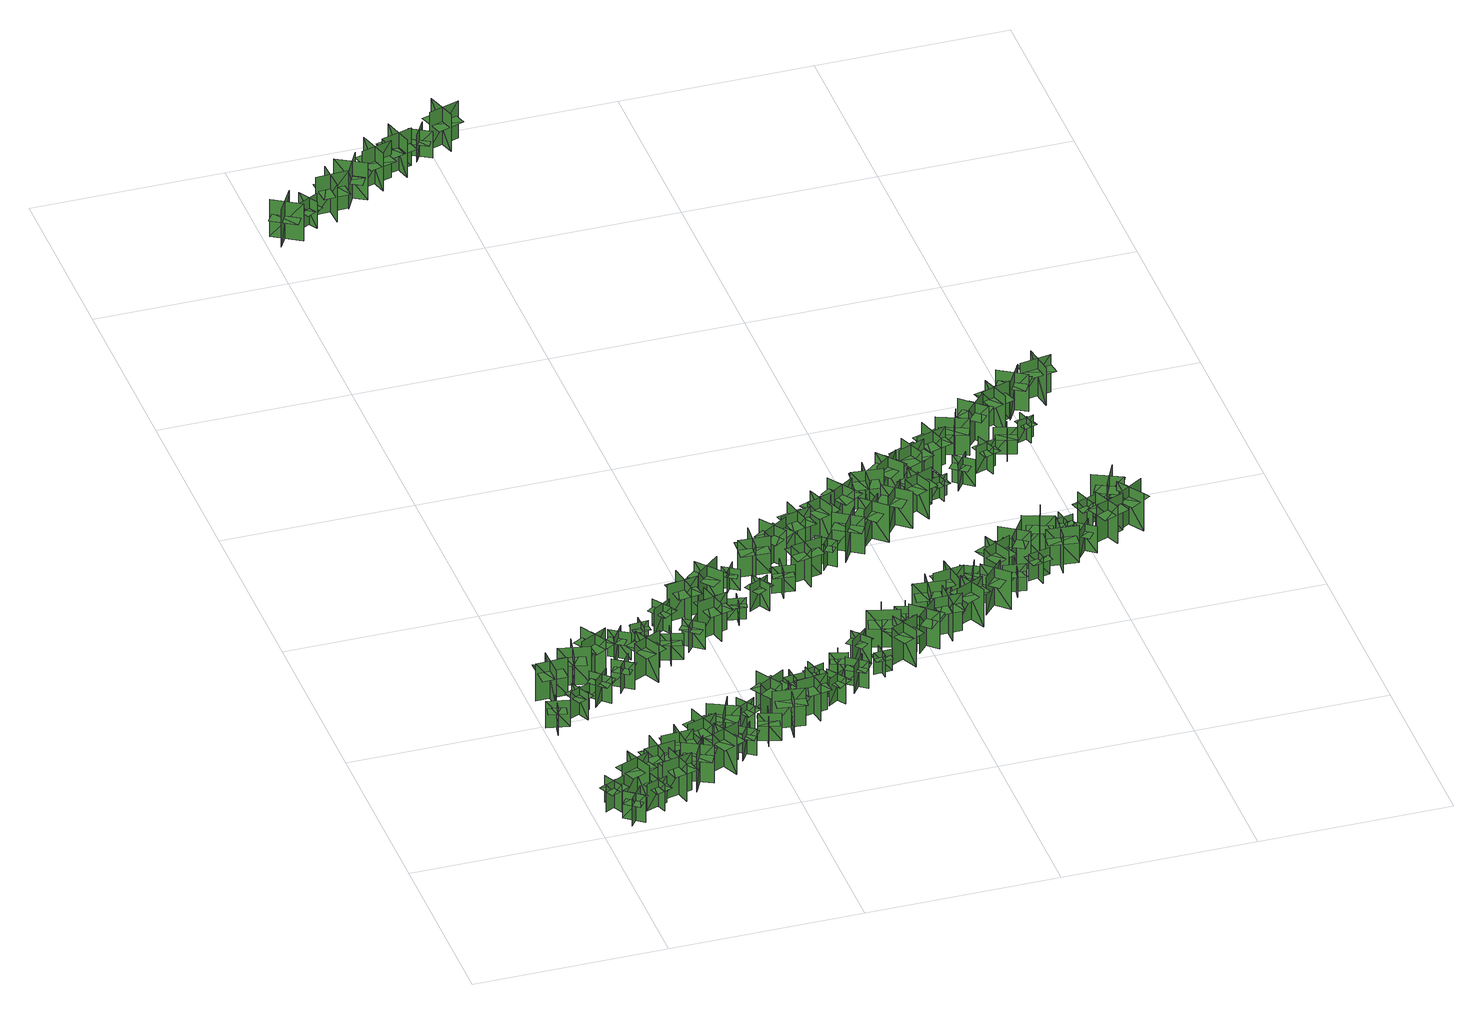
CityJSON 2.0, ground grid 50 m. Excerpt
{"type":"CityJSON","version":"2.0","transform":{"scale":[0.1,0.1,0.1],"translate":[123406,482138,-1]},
"CityObjects":{
"tree1":{"type":"SolitaryVegetationObject","geometry":[{"type":"MultiSurface","lod":"1","boundaries":[[[0,1,2]],[[0,2,3]],[[4,5,6]],[[4,6,7]],[[8,9,10]],[[8,10,11]],[[8,12,13]],[[8,13,9]]]}]},
"tree2":{"type":"SolitaryVegetationObject","geometry":[{"type":"MultiSurface","lod":"1","boundaries":[[[14,15,16]],[[14,16,17]],[[18,19,20]],[[18,20,21]],[[22,23,24]],[[22,24,25]],[[22,26,27]],[[22,27,23]]]}]},
"tree3":{"type":"SolitaryVegetationObject","geometry":[{"type":"MultiSurface","lod":"1","boundaries":[[[28,29,30]],[[28,30,31]],[[32,33,34]],[[32,34,35]],[[36,37,38]],[[36,38,39]],[[36,40,41]],[[36,41,37]]]}]},
"tree4":{"type":"SolitaryVegetationObject","geometry":[{"type":"MultiSurface","lod":"1","boundaries":[[[42,43,44]],[[42,44,45]],[[46,47,48]],[[46,48,49]],[[50,51,52]],[[50,52,53]],[[50,54,55]],[[50,55,51]]]}]},
"tree5":{"type":"SolitaryVegetationObject","geometry":[{"type":"MultiSurface","lod":"1","boundaries":[[[56,57,58]],[[56,58,59]],[[60,61,62]],[[60,62,63]],[[64,65,66]],[[64,66,67]],[[64,68,69]],[[64,69,65]]]}]},
"tree6":{"type":"SolitaryVegetationObject","geometry":[{"type":"MultiSurface","lod":"1","boundaries":[[[70,71,72]],[[70,72,73]],[[74,75,76]],[[74,76,77]],[[78,79,80]],[[78,80,81]],[[78,82,83]],[[78,83,79]]]}]},
"tree7":{"type":"SolitaryVegetationObject","geometry":[{"type":"MultiSurface","lod":"1","boundaries":[[[84,85,86]],[[84,86,87]],[[88,89,90]],[[88,90,91]],[[92,93,94]],[[92,94,95]],[[92,96,97]],[[92,97,93]]]}]},
"tree8":{"type":"SolitaryVegetationObject","geometry":[{"type":"MultiSurface","lod":"1","boundaries":[[[98,99,100]],[[98,100,101]],[[102,103,104]],[[102,104,105]],[[106,107,108]],[[106,108,109]],[[106,110,111]],[[106,111,107]]]}]},
"tree9":{"type":"SolitaryVegetationObject","geometry":[{"type":"MultiSurface","lod":"1","boundaries":[[[112,113,114]],[[112,114,115]],[[116,117,118]],[[116,118,119]],[[120,121,122]],[[120,122,123]],[[120,124,125]],[[120,125,121]]]}]},
"tree10":{"type":"SolitaryVegetationObject","geometry":[{"type":"MultiSurface","lod":"1","boundaries":[[[126,127,128]],[[126,128,129]],[[130,131,132]],[[130,132,133]],[[134,135,136]],[[134,136,137]],[[134,138,139]],[[134,139,135]]]}]},
"tree11":{"type":"SolitaryVegetationObject","geometry":[{"type":"MultiSurface","lod":"1","boundaries":[[[140,141,142]],[[140,142,143]],[[144,145,146]],[[144,146,147]],[[148,149,150]],[[148,150,151]],[[148,152,153]],[[148,153,149]]]}]},
"tree12":{"type":"SolitaryVegetationObject","geometry":[{"type":"MultiSurface","lod":"1","boundaries":[[[154,155,156]],[[154,156,157]],[[158,159,160]],[[158,160,161]],[[162,163,164]],[[162,164,165]],[[162,166,167]],[[162,167,163]]]}]},
"tree13":{"type":"SolitaryVegetationObject","geometry":[{"type":"MultiSurface","lod":"1","boundaries":[[[168,169,170]],[[168,170,171]],[[172,173,174]],[[172,174,175]],[[176,177,178]],[[176,178,179]],[[176,180,181]],[[176,181,177]]]}]},
"tree14":{"type":"SolitaryVegetationObject","geometry":[{"type":"MultiSurface","lod":"1","boundaries":[[[182,183,184]],[[182,184,185]],[[186,187,188]],[[186,188,189]],[[190,191,192]],[[190,192,193]],[[190,194,195]],[[190,195,191]]]}]},
"tree15":{"type":"SolitaryVegetationObject","geometry":[{"type":"MultiSurface","lod":"1","boundaries":[[[196,197,198]],[[196,198,199]],[[200,201,202]],[[200,202,203]],[[204,205,206]],[[204,206,207]],[[204,208,209]],[[204,209,205]]]}]},
"tree16":{"type":"SolitaryVegetationObject","geometry":[{"type":"MultiSurface","lod":"1","boundaries":[[[210,211,212]],[[210,212,213]],[[214,215,216]],[[214,216,217]],[[218,219,220]],[[218,220,221]],[[218,222,223]],[[218,223,219]]]}]},
"tree17":{"type":"SolitaryVegetationObject","geometry":[{"type":"MultiSurface","lod":"1","boundaries":[[[224,225,226]],[[224,226,227]],[[228,229,230]],[[228,230,231]],[[232,233,234]],[[232,234,235]],[[232,236,237]],[[232,237,233]]]}]},
"tree18":{"type":"SolitaryVegetationObject","geometry":[{"type":"MultiSurface","lod":"1","boundaries":[[[238,239,240]],[[238,240,241]],[[242,243,244]],[[242,244,245]],[[246,247,248]],[[246,248,249]],[[246,250,251]],[[246,251,247]]]}]},
"tree19":{"type":"SolitaryVegetationObject","geometry":[{"type":"MultiSurface","lod":"1","boundaries":[[[252,253,254]],[[252,254,255]],[[256,257,258]],[[256,258,259]],[[260,261,262]],[[260,262,263]],[[260,264,265]],[[260,265,261]]]}]},
"tree20":{"type":"SolitaryVegetationObject","geometry":[{"type":"MultiSurface","lod":"1","boundaries":[[[266,267,268]],[[266,268,269]],[[270,271,272]],[[270,272,273]],[[274,275,276]],[[274,276,277]],[[274,278,279]],[[274,279,275]]]}]},
"tree21":{"type":"SolitaryVegetationObject","geometry":[{"type":"MultiSurface","lod":"1","boundaries":[[[280,281,282]],[[280,282,283]],[[284,285,286]],[[284,286,287]],[[288,289,290]],[[288,290,291]],[[288,292,293]],[[288,293,289]]]}]},
"tree22":{"type":"SolitaryVegetationObject","geometry":[{"type":"MultiSurface","lod":"1","boundaries":[[[294,295,296]],[[294,296,297]],[[298,299,300]],[[298,300,301]],[[302,303,304]],[[302,304,305]],[[302,306,307]],[[302,307,303]]]}]},
"tree23":{"type":"SolitaryVegetationObject","geometry":[{"type":"MultiSurface","lod":"1","boundaries":[[[308,309,310]],[[308,310,311]],[[312,313,314]],[[312,314,315]],[[316,317,318]],[[316,318,319]],[[316,320,321]],[[316,321,317]]]}]},
"tree24":{"type":"SolitaryVegetationObject","geometry":[{"type":"MultiSurface","lod":"1","boundaries":[[[322,323,324]],[[322,324,325]],[[326,327,328]],[[326,328,329]],[[330,331,332]],[[330,332,333]],[[330,334,335]],[[330,335,331]]]}]},
"tree25":{"type":"SolitaryVegetationObject","geometry":[{"type":"MultiSurface","lod":"1","boundaries":[[[336,337,338]],[[336,338,339]],[[340,341,342]],[[340,342,343]],[[344,345,346]],[[344,346,347]],[[344,348,349]],[[344,349,345]]]}]},
"tree26":{"type":"SolitaryVegetationObject","geometry":[{"type":"MultiSurface","lod":"1","boundaries":[[[350,351,352]],[[350,352,353]],[[354,355,356]],[[354,356,357]],[[358,359,360]],[[358,360,361]],[[358,362,363]],[[358,363,359]]]}]},
"tree27":{"type":"SolitaryVegetationObject","geometry":[{"type":"MultiSurface","lod":"1","boundaries":[[[364,365,366]],[[364,366,367]],[[368,369,370]],[[368,370,371]],[[372,373,374]],[[372,374,375]],[[372,376,377]],[[372,377,373]]]}]},
"tree28":{"type":"SolitaryVegetationObject","geometry":[{"type":"MultiSurface","lod":"1","boundaries":[[[378,379,380]],[[378,380,381]],[[382,383,384]],[[382,384,385]],[[386,387,388]],[[386,388,389]],[[386,390,391]],[[386,391,387]]]}]},
"tree29":{"type":"SolitaryVegetationObject","geometry":[{"type":"MultiSurface","lod":"1","boundaries":[[[392,393,394]],[[392,394,395]],[[396,397,398]],[[396,398,399]],[[400,401,402]],[[400,402,403]],[[400,404,405]],[[400,405,401]]]}]},
"tree30":{"type":"SolitaryVegetationObject","geometry":[{"type":"MultiSurface","lod":"1","boundaries":[[[406,407,408]],[[406,408,409]],[[410,411,412]],[[410,412,413]],[[414,415,416]],[[414,416,417]],[[414,418,419]],[[414,419,415]]]}]},
"tree31":{"type":"SolitaryVegetationObject","geometry":[{"type":"MultiSurface","lod":"1","boundaries":[[[420,421,422]],[[420,422,423]],[[424,425,426]],[[424,426,427]],[[428,429,430]],[[428,430,431]],[[428,432,433]],[[428,433,429]]]}]},
"tree32":{"type":"SolitaryVegetationObject","geometry":[{"type":"MultiSurface","lod":"1","boundaries":[[[434,435,436]],[[434,436,437]],[[438,439,440]],[[438,440,441]],[[442,443,444]],[[442,444,445]],[[442,446,447]],[[442,447,443]]]}]},
"tree33":{"type":"SolitaryVegetationObject","geometry":[{"type":"MultiSurface","lod":"1","boundaries":[[[448,449,450]],[[448,450,451]],[[452,453,454]],[[452,454,455]],[[456,457,458]],[[456,458,459]],[[456,460,461]],[[456,461,457]]]}]},
"tree34":{"type":"SolitaryVegetationObject","geometry":[{"type":"MultiSurface","lod":"1","boundaries":[[[462,463,464]],[[462,464,465]],[[466,467,468]],[[466,468,469]],[[470,471,472]],[[470,472,473]],[[470,474,475]],[[470,475,471]]]}]},
"tree35":{"type":"SolitaryVegetationObject","geometry":[{"type":"MultiSurface","lod":"1","boundaries":[[[476,477,478]],[[476,478,479]],[[480,481,482]],[[480,482,483]],[[484,485,486]],[[484,486,487]],[[484,488,489]],[[484,489,485]]]}]},
"tree36":{"type":"SolitaryVegetationObject","geometry":[{"type":"MultiSurface","lod":"1","boundaries":[[[490,491,492]],[[490,492,493]],[[494,495,496]],[[494,496,497]],[[498,499,500]],[[498,500,501]],[[498,502,503]],[[498,503,499]]]}]},
"tree37":{"type":"SolitaryVegetationObject","geometry":[{"type":"MultiSurface","lod":"1","boundaries":[[[504,505,506]],[[504,506,507]],[[508,509,510]],[[508,510,511]],[[512,513,514]],[[512,514,515]],[[512,516,517]],[[512,517,513]]]}]},
"tree38":{"type":"SolitaryVegetationObject","geometry":[{"type":"MultiSurface","lod":"1","boundaries":[[[518,519,520]],[[518,520,521]],[[522,523,524]],[[522,524,525]],[[526,527,528]],[[526,528,529]],[[526,530,531]],[[526,531,527]]]}]},
"tree39":{"type":"SolitaryVegetationObject","geometry":[{"type":"MultiSurface","lod":"1","boundaries":[[[532,533,534]],[[532,534,535]],[[536,537,538]],[[536,538,539]],[[540,541,542]],[[540,542,543]],[[540,544,545]],[[540,545,541]]]}]},
"tree40":{"type":"SolitaryVegetationObject","geometry":[{"type":"MultiSurface","lod":"1","boundaries":[[[546,547,548]],[[546,548,549]],[[550,551,552]],[[550,552,553]],[[554,555,556]],[[554,556,557]],[[554,558,559]],[[554,559,555]]]}]},
"tree41":{"type":"SolitaryVegetationObject","geometry":[{"type":"MultiSurface","lod":"1","boundaries":[[[560,561,562]],[[560,562,563]],[[564,565,566]],[[564,566,567]],[[568,569,570]],[[568,570,571]],[[568,572,573]],[[568,573,569]]]}]},
"tree42":{"type":"SolitaryVegetationObject","geometry":[{"type":"MultiSurface","lod":"1","boundaries":[[[574,575,576]],[[574,576,577]],[[578,579,580]],[[578,580,581]],[[582,583,584]],[[582,584,585]],[[582,586,587]],[[582,587,583]]]}]},
"tree43":{"type":"SolitaryVegetationObject","geometry":[{"type":"MultiSurface","lod":"1","boundaries":[[[588,589,590]],[[588,590,591]],[[592,593,594]],[[592,594,595]],[[596,597,598]],[[596,598,599]],[[596,600,601]],[[596,601,597]]]}]},
"tree44":{"type":"SolitaryVegetationObject","geometry":[{"type":"MultiSurface","lod":"1","boundaries":[[[602,603,604]],[[602,604,605]],[[606,607,608]],[[606,608,609]],[[610,611,612]],[[610,612,613]],[[610,614,615]],[[610,615,611]]]}]},
"tree45":{"type":"SolitaryVegetationObject","geometry":[{"type":"MultiSurface","lod":"1","boundaries":[[[616,617,618]],[[616,618,619]],[[620,621,622]],[[620,622,623]],[[624,625,626]],[[624,626,627]],[[624,628,629]],[[624,629,625]]]}]},
"tree46":{"type":"SolitaryVegetationObject","geometry":[{"type":"MultiSurface","lod":"1","boundaries":[[[630,631,632]],[[630,632,633]],[[634,635,636]],[[634,636,637]],[[638,639,640]],[[638,640,641]],[[638,642,643]],[[638,643,639]]]}]},
"tree47":{"type":"SolitaryVegetationObject","geometry":[{"type":"MultiSurface","lod":"1","boundaries":[[[644,645,646]],[[644,646,647]],[[648,649,650]],[[648,650,651]],[[652,653,654]],[[652,654,655]],[[652,656,657]],[[652,657,653]]]}]},
"tree48":{"type":"SolitaryVegetationObject","geometry":[{"type":"MultiSurface","lod":"1","boundaries":[[[658,659,660]],[[658,660,661]],[[662,663,664]],[[662,664,665]],[[666,667,668]],[[666,668,669]],[[666,670,671]],[[666,671,667]]]}]},
"tree49":{"type":"SolitaryVegetationObject","geometry":[{"type":"MultiSurface","lod":"1","boundaries":[[[672,673,674]],[[672,674,675]],[[676,677,678]],[[676,678,679]],[[680,681,682]],[[680,682,683]],[[680,684,685]],[[680,685,681]]]}]},
"tree50":{"type":"SolitaryVegetationObject","geometry":[{"type":"MultiSurface","lod":"1","boundaries":[[[686,687,688]],[[686,688,689]],[[690,691,692]],[[690,692,693]],[[694,695,696]],[[694,696,697]],[[694,698,699]],[[694,699,695]]]}]},
"tree51":{"type":"SolitaryVegetationObject","geometry":[{"type":"MultiSurface","lod":"1","boundaries":[[[700,701,702]],[[700,702,703]],[[704,705,706]],[[704,706,707]],[[708,709,710]],[[708,710,711]],[[708,712,713]],[[708,713,709]]]}]},
"tree52":{"type":"SolitaryVegetationObject","geometry":[{"type":"MultiSurface","lod":"1","boundaries":[[[714,715,716]],[[714,716,717]],[[718,719,720]],[[718,720,721]],[[722,723,724]],[[722,724,725]],[[722,726,727]],[[722,727,723]]]}]},
"tree53":{"type":"SolitaryVegetationObject","geometry":[{"type":"MultiSurface","lod":"1","boundaries":[[[728,729,730]],[[728,730,731]],[[732,733,734]],[[732,734,735]],[[736,737,738]],[[736,738,739]],[[736,740,741]],[[736,741,737]]]}]},
"tree54":{"type":"SolitaryVegetationObject","geometry":[{"type":"MultiSurface","lod":"1","boundaries":[[[742,743,744]],[[742,744,745]],[[746,747,748]],[[746,748,749]],[[750,751,752]],[[750,752,753]],[[750,754,755]],[[750,755,751]]]}]},
"tree55":{"type":"SolitaryVegetationObject","geometry":[{"type":"MultiSurface","lod":"1","boundaries":[[[756,757,758]],[[756,758,759]],[[760,761,762]],[[760,762,763]],[[764,765,766]],[[764,766,767]],[[764,768,769]],[[764,769,765]]]}]},
"tree56":{"type":"SolitaryVegetationObject","geometry":[{"type":"MultiSurface","lod":"1","boundaries":[[[770,771,772]],[[770,772,773]],[[774,775,776]],[[774,776,777]],[[778,779,780]],[[778,780,781]],[[778,782,783]],[[778,783,779]]]}]},
"tree57":{"type":"SolitaryVegetationObject","geometry":[{"type":"MultiSurface","lod":"1","boundaries":[[[784,785,786]],[[784,786,787]],[[788,789,790]],[[788,790,791]],[[792,793,794]],[[792,794,795]],[[792,796,797]],[[792,797,793]]]}]},
"tree58":{"type":"SolitaryVegetationObject","geometry":[{"type":"MultiSurface","lod":"1","boundaries":[[[798,799,800]],[[798,800,801]],[[802,803,804]],[[802,804,805]],[[806,807,808]],[[806,808,809]],[[806,810,811]],[[806,811,807]]]}]},
"tree59":{"type":"SolitaryVegetationObject","geometry":[{"type":"MultiSurface","lod":"1","boundaries":[[[812,813,814]],[[812,814,815]],[[816,817,818]],[[816,818,819]],[[820,821,822]],[[820,822,823]],[[820,824,825]],[[820,825,821]]]}]},
"tree60":{"type":"SolitaryVegetationObject","geometry":[{"type":"MultiSurface","lod":"1","boundaries":[[[826,827,828]],[[826,828,829]],[[830,831,832]],[[830,832,833]],[[834,835,836]],[[834,836,837]],[[834,838,839]],[[834,839,835]]]}]},
"tree61":{"type":"SolitaryVegetationObject","geometry":[{"type":"MultiSurface","lod":"1","boundaries":[[[840,841,842]],[[840,842,843]],[[844,845,846]],[[844,846,847]],[[848,849,850]],[[848,850,851]],[[848,852,853]],[[848,853,849]]]}]},
"tree62":{"type":"SolitaryVegetationObject","geometry":[{"type":"MultiSurface","lod":"1","boundaries":[[[854,855,856]],[[854,856,857]],[[858,859,860]],[[858,860,861]],[[862,863,864]],[[862,864,865]],[[862,866,867]],[[862,867,863]]]}]},
"tree63":{"type":"SolitaryVegetationObject","geometry":[{"type":"MultiSurface","lod":"1","boundaries":[[[868,869,870]],[[868,870,871]],[[872,873,874]],[[872,874,875]],[[876,877,878]],[[876,878,879]],[[876,880,881]],[[876,881,877]]]}]},
"tree64":{"type":"SolitaryVegetationObject","geometry":[{"type":"MultiSurface","lod":"1","boundaries":[[[882,883,884]],[[882,884,885]],[[886,887,888]],[[886,888,889]],[[890,891,892]],[[890,892,893]],[[890,894,895]],[[890,895,891]]]}]},
"tree65":{"type":"SolitaryVegetationObject","geometry":[{"type":"MultiSurface","lod":"1","boundaries":[[[896,897,898]],[[896,898,899]],[[900,901,902]],[[900,902,903]],[[904,905,906]],[[904,906,907]],[[904,908,909]],[[904,909,905]]]}]},
"tree66":{"type":"SolitaryVegetationObject","geometry":[{"type":"MultiSurface","lod":"1","boundaries":[[[910,911,912]],[[910,912,913]],[[914,915,916]],[[914,916,917]],[[918,919,920]],[[918,920,921]],[[918,922,923]],[[918,923,919]]]}]},
"tree67":{"type":"SolitaryVegetationObject","geometry":[{"type":"MultiSurface","lod":"1","boundaries":[[[924,925,926]],[[924,926,927]],[[928,929,930]],[[928,930,931]],[[932,933,934]],[[932,934,935]],[[932,936,937]],[[932,937,933]]]}]},
"tree68":{"type":"SolitaryVegetationObject","geometry":[{"type":"MultiSurface","lod":"1","boundaries":[[[938,939,940]],[[938,940,941]],[[942,943,944]],[[942,944,945]],[[946,947,948]],[[946,948,949]],[[946,950,951]],[[946,951,947]]]}]},
"tree69":{"type":"SolitaryVegetationObject","geometry":[{"type":"MultiSurface","lod":"1","boundaries":[[[952,953,954]],[[952,954,955]],[[956,957,958]],[[956,958,959]],[[960,961,962]],[[960,962,963]],[[960,964,965]],[[960,965,961]]]}]},
"tree70":{"type":"SolitaryVegetationObject","geometry":[{"type":"MultiSurface","lod":"1","boundaries":[[[966,967,968]],[[966,968,969]],[[970,971,972]],[[970,972,973]],[[974,975,976]],[[974,976,977]],[[974,978,979]],[[974,979,975]]]}]},
"tree71":{"type":"SolitaryVegetationObject","geometry":[{"type":"MultiSurface","lod":"1","boundaries":[[[980,981,982]],[[980,982,983]],[[984,985,986]],[[984,986,987]],[[988,989,990]],[[988,990,991]],[[988,992,993]],[[988,993,989]]]}]},
"tree72":{"type":"SolitaryVegetationObject","geometry":[{"type":"MultiSurface","lod":"1","boundaries":[[[994,995,996]],[[994,996,997]],[[998,999,1000]],[[998,1000,1001]],[[1002,1003,1004]],[[1002,1004,1005]],[[1002,1006,1007]],[[1002,1007,1003]]]}]},
"tree73":{"type":"SolitaryVegetationObject","geometry":[{"type":"MultiSurface","lod":"1","boundaries":[[[1008,1009,1010]],[[1008,1010,1011]],[[1012,1013,1014]],[[1012,1014,1015]],[[1016,1017,1018]],[[1016,1018,1019]],[[1016,1020,1021]],[[1016,1021,1017]]]}]},
"tree74":{"type":"SolitaryVegetationObject","geometry":[{"type":"MultiSurface","lod":"1","boundaries":[[[1022,1023,1024]],[[1022,1024,1025]],[[1026,1027,1028]],[[1026,1028,1029]],[[1030,1031,1032]],[[1030,1032,1033]],[[1030,1034,1035]],[[1030,1035,1031]]]}]},
"tree75":{"type":"SolitaryVegetationObject","geometry":[{"type":"MultiSurface","lod":"1","boundaries":[[[1036,1037,1038]],[[1036,1038,1039]],[[1040,1041,1042]],[[1040,1042,1043]],[[1044,1045,1046]],[[1044,1046,1047]],[[1044,1048,1049]],[[1044,1049,1045]]]}]},
"tree76":{"type":"SolitaryVegetationObject","geometry":[{"type":"MultiSurface","lod":"1","boundaries":[[[1050,1051,1052]],[[1050,1052,1053]],[[1054,1055,1056]],[[1054,1056,1057]],[[1058,1059,1060]],[[1058,1060,1061]],[[1058,1062,1063]],[[1058,1063,1059]]]}]},
"tree77":{"type":"SolitaryVegetationObject","geometry":[{"type":"MultiSurface","lod":"1","boundaries":[[[1064,1065,1066]],[[1064,1066,1067]],[[1068,1069,1070]],[[1068,1070,1071]],[[1072,1073,1074]],[[1072,1074,1075]],[[1072,1076,1077]],[[1072,1077,1073]]]}]},
"tree78":{"type":"SolitaryVegetationObject","geometry":[{"type":"MultiSurface","lod":"1","boundaries":[[[1078,1079,1080]],[[1078,1080,1081]],[[1082,1083,1084]],[[1082,1084,1085]],[[1086,1087,1088]],[[1086,1088,1089]],[[1086,1089,1090]],[[1086,1090,1091]]]}]},
"tree79":{"type":"SolitaryVegetationObject","geometry":[{"type":"MultiSurface","lod":"1","boundaries":[[[1092,1093,1094]],[[1092,1094,1095]],[[1096,1097,1098]],[[1096,1098,1099]],[[1100,1101,1102]],[[1100,1102,1103]],[[1100,1104,1105]],[[1100,1105,1101]]]}]},
"tree80":{"type":"SolitaryVegetationObject","geometry":[{"type":"MultiSurface","lod":"1","boundaries":[[[1106,1107,1108]],[[1106,1108,1109]],[[1110,1111,1112]],[[1110,1112,1113]],[[1114,1115,1116]],[[1114,1116,1117]],[[1114,1118,1119]],[[1114,1119,1115]]]}]},
"tree81":{"type":"SolitaryVegetationObject","geometry":[{"type":"MultiSurface","lod":"1","boundaries":[[[1120,1121,1122]],[[1120,1122,1123]],[[1124,1125,1126]],[[1124,1126,1127]],[[1128,1129,1130]],[[1128,1130,1131]],[[1128,1132,1133]],[[1128,1133,1129]]]}]},
"tree82":{"type":"SolitaryVegetationObject","geometry":[{"type":"MultiSurface","lod":"1","boundaries":[[[1134,1135,1136]],[[1134,1136,1137]],[[1138,1139,1140]],[[1138,1140,1141]],[[1142,1143,1144]],[[1142,1144,1145]],[[1142,1146,1147]],[[1142,1147,1143]]]}]},
"tree83":{"type":"SolitaryVegetationObject","geometry":[{"type":"MultiSurface","lod":"1","boundaries":[[[1148,1149,1150]],[[1148,1150,1151]],[[1152,1153,1154]],[[1152,1154,1155]],[[1156,1157,1158]],[[1156,1158,1159]],[[1156,1160,1161]],[[1156,1161,1157]]]}]},
"tree84":{"type":"SolitaryVegetationObject","geometry":[{"type":"MultiSurface","lod":"1","boundaries":[[[1162,1163,1164]],[[1162,1164,1165]],[[1166,1167,1168]],[[1166,1168,1169]],[[1170,1171,1172]],[[1170,1172,1173]],[[1170,1174,1175]],[[1170,1175,1171]]]}]},
"tree85":{"type":"SolitaryVegetationObject","geometry":[{"type":"MultiSurface","lod":"1","boundaries":[[[1176,1177,1178]],[[1176,1178,1179]],[[1180,1181,1182]],[[1180,1182,1183]],[[1184,1185,1186]],[[1184,1186,1187]],[[1184,1188,1189]],[[1184,1189,1185]]]}]},
"tree86":{"type":"SolitaryVegetationObject","geometry":[{"type":"MultiSurface","lod":"1","boundaries":[[[1190,1191,1192]],[[1190,1192,1193]],[[1194,1195,1196]],[[1194,1196,1197]],[[1198,1199,1200]],[[1198,1200,1201]],[[1198,1202,1203]],[[1198,1203,1199]]]}]},
"tree87":{"type":"SolitaryVegetationObject","geometry":[{"type":"MultiSurface","lod":"1","boundaries":[[[1204,1205,1206]],[[1204,1206,1207]],[[1208,1209,1210]],[[1208,1210,1211]],[[1212,1213,1214]],[[1212,1214,1215]],[[1212,1216,1217]],[[1212,1217,1213]]]}]},
"tree88":{"type":"SolitaryVegetationObject","geometry":[{"type":"MultiSurface","lod":"1","boundaries":[[[1218,1219,1220]],[[1218,1220,1221]],[[1222,1223,1224]],[[1222,1224,1225]],[[1226,1227,1228]],[[1226,1228,1229]],[[1226,1230,1231]],[[1226,1231,1227]]]}]},
"tree89":{"type":"SolitaryVegetationObject","geometry":[{"type":"MultiSurface","lod":"1","boundaries":[[[1232,1233,1234]],[[1232,1234,1235]],[[1236,1237,1238]],[[1236,1238,1239]],[[1240,1241,1242]],[[1240,1242,1243]],[[1240,1244,1245]],[[1240,1245,1241]]]}]},
"tree90":{"type":"SolitaryVegetationObject","geometry":[{"type":"MultiSurface","lod":"1","boundaries":[[[1246,1247,1248]],[[1246,1248,1249]],[[1250,1251,1252]],[[1250,1252,1253]],[[1254,1255,1256]],[[1254,1256,1257]],[[1254,1258,1259]],[[1254,1259,1255]]]}]},
"tree91":{"type":"SolitaryVegetationObject","geometry":[{"type":"MultiSurface","lod":"1","boundaries":[[[1260,1261,1262]],[[1260,1262,1263]],[[1264,1265,1266]],[[1264,1266,1267]],[[1268,1269,1270]],[[1268,1270,1271]],[[1268,1272,1273]],[[1268,1273,1269]]]}]},
"tree92":{"type":"SolitaryVegetationObject","geometry":[{"type":"MultiSurface","lod":"1","boundaries":[[[1274,1275,1276]],[[1274,1276,1277]],[[1278,1279,1280]],[[1278,1280,1281]],[[1282,1283,1284]],[[1282,1284,1285]],[[1282,1286,1287]],[[1282,1287,1283]]]}]},
"tree93":{"type":"SolitaryVegetationObject","geometry":[{"type":"MultiSurface","lod":"1","boundaries":[[[1288,1289,1290]],[[1288,1290,1291]],[[1292,1293,1294]],[[1292,1294,1295]],[[1296,1297,1298]],[[1296,1298,1299]],[[1296,1300,1301]],[[1296,1301,1297]]]}]},
"tree94":{"type":"SolitaryVegetationObject","geometry":[{"type":"MultiSurface","lod":"1","boundaries":[[[1302,1303,1304]],[[1302,1304,1305]],[[1306,1307,1308]],[[1306,1308,1309]],[[1310,1311,1312]],[[1310,1312,1313]],[[1310,1314,1315]],[[1310,1315,1311]]]}]},
"tree95":{"type":"SolitaryVegetationObject","geometry":[{"type":"MultiSurface","lod":"1","boundaries":[[[1316,1317,1318]],[[1316,1318,1319]],[[1320,1321,1322]],[[1320,1322,1323]],[[1324,1325,1326]],[[1324,1326,1327]],[[1324,1328,1329]],[[1324,1329,1325]]]}]},
"tree96":{"type":"SolitaryVegetationObject","geometry":[{"type":"MultiSurface","lod":"1","boundaries":[[[1330,1331,1332]],[[1330,1332,1333]],[[1334,1335,1336]],[[1334,1336,1337]],[[1338,1339,1340]],[[1338,1340,1341]],[[1338,1342,1343]],[[1338,1343,1339]]]}]},
"tree97":{"type":"SolitaryVegetationObject","geometry":[{"type":"MultiSurface","lod":"1","boundaries":[[[1344,1345,1346]],[[1344,1346,1347]],[[1348,1349,1350]],[[1348,1350,1351]],[[1352,1353,1354]],[[1352,1354,1355]],[[1352,1356,1357]],[[1352,1357,1353]]]}]},
"tree98":{"type":"SolitaryVegetationObject","geometry":[{"type":"MultiSurface","lod":"1","boundaries":[[[1358,1359,1360]],[[1358,1360,1361]],[[1362,1363,1364]],[[1362,1364,1365]],[[1366,1367,1368]],[[1366,1368,1369]],[[1366,1370,1371]],[[1366,1371,1367]]]}]},
"tree99":{"type":"SolitaryVegetationObject","geometry":[{"type":"MultiSurface","lod":"1","boundaries":[[[1372,1373,1374]],[[1372,1374,1375]],[[1376,1377,1378]],[[1376,1378,1379]],[[1380,1381,1382]],[[1380,1382,1383]],[[1380,1384,1385]],[[1380,1385,1381]]]}]}
},
"vertices":[
[87,124,10],[34,98,10],[34,98,88],[87,124,88],[43,139,10],[69,86,10],[69,86,88],[43,139,88],[82,122,68],[34,98,68],[44,77,68],[93,101,68],[72,143,68],[24,119,68],
[112,71,8],[76,24,8],[76,24,87],[112,71,87],[65,64,8],[112,28,8],[112,28,87],[65,64,87],[109,67,67],[76,24,67],[94,10,67],[127,53,67],[90,81,67],[57,38,67],
[85,130,7],[162,162,7],[162,162,117],[85,130,117],[146,105,7],[114,182,7],[114,182,117],[146,105,117],[92,133,89],[162,162,89],[149,192,89],[79,163,89],[104,103,89],[174,131,89],
[24,448,9],[36,506,9],[36,506,87],[24,448,87],[63,474,9],[5,486,9],[5,486,87],[63,474,87],[25,453,67],[36,506,67],[13,510,67],[2,457,67],[48,448,67],[59,501,67],
[152,116,8],[171,60,8],[171,60,86],[152,116,86],[131,74,8],[187,93,8],[187,93,86],[131,74,86],[153,112,66],[171,60,66],[193,68,66],[175,119,66],[131,104,66],[149,53,66],
[55,560,8],[54,642,8],[54,642,118],[55,560,118],[100,607,8],[18,605,8],[18,605,118],[100,607,118],[55,567,89],[54,642,89],[21,642,89],[23,566,89],[88,567,89],[86,643,89],
[238,190,7],[157,178,7],[157,178,117],[238,190,117],[185,228,7],[198,147,7],[198,147,117],[185,228,117],[231,189,88],[157,178,88],[161,145,88],[236,157,88],[226,221,88],[152,210,88],
[114,489,8],[90,543,8],[90,543,86],[114,489,86],[130,532,8],[76,508,8],[76,508,86],[130,532,86],[112,493,66],[90,543,66],[68,533,66],[90,484,66],[133,503,66],[111,552,66],
[215,166,6],[235,86,6],[235,86,116],[215,166,116],[182,110,6],[262,130,6],[262,130,116],[182,110,116],[217,159,87],[235,86,87],[267,94,87],[249,167,87],[185,152,87],[203,78,87],
[114,599,8],[131,680,8],[131,680,118],[114,599,118],[169,635,8],[88,652,8],[88,652,118],[169,635,118],[115,606,90],[131,680,90],[99,687,90],[83,613,90],[147,599,90],[163,673,90],
[213,219,7],[296,224,7],[296,224,116],[213,219,116],[263,176,7],[257,258,7],[257,258,116],[263,176,116],[220,219,88],[296,224,88],[294,256,88],[218,252,88],[222,186,88],[298,191,88],
[250,179,6],[323,141,6],[323,141,116],[250,179,116],[270,117,6],[309,190,6],[309,190,116],[270,117,116],[256,176,87],[323,141,87],[339,169,87],[272,205,87],[241,147,87],[308,112,87],
[147,581,8],[190,540,8],[190,540,86],[147,581,86],[148,534,8],[189,577,8],[189,577,86],[148,534,86],[150,577,66],[190,540,66],[206,557,66],[167,594,66],[134,560,66],[174,523,66],
[170,722,8],[211,651,8],[211,651,118],[170,722,118],[153,659,8],[225,700,8],[225,700,118],[153,659,118],[173,716,90],[211,651,90],[239,667,90],[201,733,90],[145,700,90],[183,634,90],
[319,306,6],[345,227,6],[345,227,116],[319,306,116],[290,247,6],[369,273,6],[369,273,116],[290,247,116],[321,299,88],[345,227,88],[376,238,88],[352,309,88],[290,289,88],[314,217,88],
[259,624,7],[225,575,7],[225,575,85],[259,624,85],[213,615,7],[262,581,7],[262,581,85],[213,615,85],[256,619,65],[225,575,65],[244,562,65],[275,606,65],[237,633,65],[206,589,65],
[386,158,6],[353,233,6],[353,233,116],[386,158,116],[409,219,6],[334,186,6],[334,186,116],[409,219,116],[383,164,87],[353,233,87],[323,220,87],[353,151,87],[413,177,87],[383,246,87],
[246,693,9],[279,742,9],[279,742,87],[246,693,87],[292,702,9],[243,735,9],[243,735,87],[292,702,87],[249,697,67],[279,742,67],[260,755,67],[230,710,67],[269,684,67],[298,729,67],
[360,319,6],[435,284,6],[435,284,115],[360,319,115],[383,258,6],[418,333,6],[418,333,115],[383,258,115],[366,316,87],[435,284,87],[449,314,87],[380,346,87],[352,286,87],[421,254,87],
[327,592,6],[292,668,6],[292,668,115],[327,592,115],[349,654,6],[274,619,6],[274,619,115],[349,654,115],[324,599,87],[292,668,87],[263,654,87],[294,585,87],[353,612,87],[322,681,87],
[409,255,6],[457,221,6],[457,221,84],[409,255,84],[417,209,6],[451,257,6],[451,257,84],[417,209,84],[413,252,64],[457,221,64],[471,240,64],[427,271,64],[400,233,64],[444,202,64],
[308,758,10],[355,761,10],[355,761,73],[308,758,73],[336,733,10],[334,781,10],[334,781,73],[336,733,73],[312,758,57],[355,761,57],[354,779,57],[311,777,57],[313,740,57],[356,742,57],
[451,365,6],[482,315,6],[482,315,85],[451,365,85],[441,319,6],[491,351,6],[491,351,85],[441,319,85],[454,361,64],[482,315,64],[502,327,64],[474,373,64],[434,348,64],[463,302,64],
[535,265,6],[479,282,6],[479,282,85],[535,265,85],[513,306,6],[496,249,6],[496,249,85],[513,306,85],[530,267,64],[479,282,64],[472,260,64],[524,244,64],[537,289,64],[485,304,64],
[415,667,7],[358,681,7],[358,681,85],[415,667,85],[391,707,7],[377,649,7],[377,649,85],[391,707,85],[410,668,65],[358,681,65],[352,659,65],[405,645,65],[416,690,65],[364,704,65],
[385,824,10],[418,775,10],[418,775,89],[385,824,89],[376,778,10],[425,811,10],[425,811,89],[376,778,89],[388,820,68],[418,775,68],[437,788,68],[407,833,68],[368,807,68],[399,762,68],
[581,401,6],[511,357,6],[511,357,115],[581,401,115],[518,415,6],[561,345,6],[561,345,115],[518,415,115],[575,397,87],[511,357,87],[529,330,87],[593,370,87],[558,425,87],[494,385,87],
[528,320,5],[610,309,5],[610,309,115],[528,320,115],[568,268,5],[579,350,5],[579,350,115],[568,268,115],[535,319,86],[610,309,86],[614,342,86],[539,351,86],[531,287,86],[606,277,86],
[478,691,7],[431,727,7],[431,727,85],[478,691,85],[472,737,7],[435,691,7],[435,691,85],[472,737,85],[474,694,65],[431,727,65],[417,709,65],[459,676,65],[488,712,65],[446,746,65],
[463,881,10],[476,799,10],[476,799,119],[463,881,119],[425,828,10],[507,841,10],[507,841,119],[425,828,119],[464,874,91],[476,799,91],[508,804,91],[497,879,91],[432,869,91],[444,794,91],
[615,380,7],[609,439,7],[609,439,85],[615,380,85],[644,417,7],[585,410,7],[585,410,85],[644,417,85],[615,385,65],[609,439,65],[586,437,65],[591,383,65],[638,388,65],[632,441,65],
[507,794,6],[527,714,6],[527,714,116],[507,794,116],[474,738,6],[554,758,6],[554,758,116],[474,738,116],[509,787,87],[527,714,87],[559,721,87],[541,795,87],[477,780,87],[495,706,87],
[637,398,5],[650,316,5],[650,316,114],[637,398,114],[599,345,5],[681,358,5],[681,358,114],[599,345,114],[638,391,86],[650,316,86],[682,321,86],[671,396,86],[606,386,86],[618,311,86],
[571,840,10],[518,903,10],[518,903,120],[571,840,120],[576,905,10],[513,852,10],[513,852,120],[576,905,120],[567,845,91],[518,903,91],[493,882,91],[542,824,91],[592,867,91],[543,924,91],
[704,462,8],[659,447,8],[659,447,70],[704,462,70],[670,478,8],[685,434,8],[685,434,70],[670,478,70],[700,461,54],[659,447,54],[665,429,54],[706,443,54],[694,478,54],[653,465,54],
[565,792,8],[612,785,8],[612,785,71],[565,792,71],[587,762,8],[594,809,8],[594,809,71],[587,762,71],[569,791,54],[612,785,54],[614,804,54],[571,810,54],[566,773,54],[609,767,54],
[698,415,6],[731,366,6],[731,366,84],[698,415,84],[689,369,6],[738,402,6],[738,402,84],[689,369,84],[701,411,64],[731,366,64],[750,379,64],[720,424,64],[681,398,64],[712,353,64],
[15,2696,12],[87,2653,12],[87,2653,121],[15,2696,121],[28,2645,12],[28,2645,121],[71,2718,121],[71,2718,12],[21,2696,79],[84,2659,79],[102,2688,79],[38,2726,79],[3,2666,79],[66,2628,79],
[633,899,12],[594,925,12],[594,925,74],[633,899,74],[625,936,12],[600,896,12],[600,896,74],[625,936,74],[630,902,58],[594,925,58],[584,909,58],[620,886,58],[640,917,58],[604,941,58],
[742,465,8],[756,510,8],[756,510,71],[742,465,71],[775,483,8],[730,496,8],[730,496,71],[775,483,71],[743,469,54],[756,510,54],[738,515,54],[726,474,54],[761,463,54],[774,505,54],
[631,811,8],[683,840,8],[683,840,86],[631,811,86],[676,799,8],[647,851,8],[647,851,86],[676,799,86],[636,814,66],[683,840,66],[671,861,66],[624,834,66],[647,794,66],[694,820,66],
[756,448,6],[804,413,6],[804,413,85],[756,448,85],[764,402,6],[799,449,6],[799,449,85],[764,402,85],[760,445,64],[804,413,64],[818,432,64],[774,464,64],[746,426,64],[790,394,64],
[135,2693,12],[105,2745,12],[105,2745,90],[135,2693,90],[145,2729,12],[145,2729,90],[92,2700,90],[92,2700,12],[131,2695,60],[105,2741,60],[84,2729,60],[109,2683,60],[153,2707,60],[127,2753,60],
[728,950,11],[645,956,11],[645,956,120],[728,950,120],[685,999,11],[679,917,11],[679,917,120],[685,999,120],[721,951,92],[645,956,92],[643,923,92],[718,918,92],[723,983,92],[647,988,92],
[795,509,8],[839,548,8],[839,548,86],[795,509,86],[841,506,8],[803,551,8],[803,551,86],[841,506,86],[799,512,66],[839,548,66],[824,565,66],[783,530,66],[814,495,66],[855,530,66],
[762,862,8],[704,869,8],[704,869,86],[762,862,86],[733,899,8],[726,840,8],[726,840,86],[733,899,86],[757,863,66],[704,869,66],[701,846,66],[755,840,66],[760,886,66],[706,892,66],
[881,467,7],[834,465,7],[834,465,70],[881,467,70],[854,492,7],[856,445,7],[856,445,70],[854,492,70],[877,467,53],[834,465,53],[835,446,53],[878,448,53],[877,486,53],[833,484,53],
[185,2791,11],[190,2707,11],[190,2707,120],[185,2791,120],[150,2752,11],[150,2752,120],[235,2756,120],[235,2756,11],[189,2786,79],[193,2713,79],[227,2715,79],[223,2788,79],[154,2784,79],[158,2711,79],
[787,1017,11],[719,970,11],[719,970,120],[787,1017,120],[723,1028,11],[770,960,11],[770,960,120],[723,1028,120],[781,1013,92],[719,970,92],[738,943,92],[800,986,92],[762,1040,92],[701,996,92],
[874,525,7],[898,604,7],[898,604,116],[874,525,116],[932,557,7],[852,580,7],[852,580,116],[932,557,116],[876,532,88],[898,604,88],[866,613,88],[845,541,88],[908,523,88],[929,595,88],
[844,913,7],[763,898,7],[763,898,117],[844,913,117],[790,950,7],[805,868,7],[805,868,117],[790,950,117],[837,912,89],[763,898,89],[769,866,89],[843,880,89],[831,944,89],[757,930,89],
[942,464,6],[906,539,6],[906,539,115],[942,464,115],[963,526,6],[889,490,6],[889,490,115],[963,526,115],[939,470,87],[906,539,87],[877,524,87],[910,456,87],[969,485,87],[936,553,87],
[289,2772,12],[216,2814,12],[216,2814,121],[289,2772,121],[274,2823,12],[274,2823,121],[233,2750,121],[233,2750,12],[282,2772,79],[219,2809,79],[202,2779,79],[266,2742,79],[300,2803,79],[236,2839,79],
[810,1076,11],[830,996,11],[830,996,120],[810,1076,120],[777,1020,11],[857,1040,11],[857,1040,120],[777,1020,120],[812,1069,92],[830,996,92],[862,1003,92],[844,1077,92],[780,1061,92],[798,988,92],
[950,576,8],[968,633,8],[968,633,86],[950,576,86],[991,598,8],[935,616,8],[935,616,86],[991,598,86],[952,581,66],[968,633,66],[945,640,66],[929,588,66],[974,574,66],[990,626,66],
[890,970,9],[854,923,9],[854,923,87],[890,970,87],[844,964,9],[890,928,9],[890,928,87],[844,964,87],[887,966,67],[854,923,67],[872,909,67],[905,952,67],[868,981,67],[835,938,67],
[1025,579,6],[968,518,6],[968,518,115],[1025,579,115],[959,576,6],[1020,520,6],[1020,520,115],[959,576,115],[1020,574,87],[968,518,87],[992,496,87],[1044,551,87],[996,596,87],[944,541,87],
[291,2822,13],[372,2846,13],[372,2846,122],[291,2822,122],[337,2797,13],[337,2797,122],[313,2878,122],[313,2878,13],[295,2827,80],[365,2847,80],[356,2880,80],[285,2859,80],[305,2793,80],[376,2814,80],
[907,1025,11],[877,1102,11],[877,1102,121],[907,1025,121],[933,1084,11],[856,1055,11],[856,1055,121],[933,1084,121],[904,1031,92],[877,1102,92],[847,1090,92],[874,1020,92],[935,1043,92],[908,1114,92],
[1023,602,7],[1034,684,7],[1034,684,117],[1023,602,117],[1074,641,7],[993,653,7],[993,653,117],[1074,641,117],[1024,609,88],[1034,684,88],[1002,688,88],[991,613,88],[1056,604,88],[1066,679,88],
[1060,627,5],[1061,545,5],[1061,545,115],[1060,627,115],[1015,580,5],[1097,581,5],[1097,581,115],[1015,580,115],[1060,620,87],[1061,545,87],[1093,545,87],[1093,621,87],[1027,620,87],[1028,544,87],
[901,1006,8],[971,962,8],[971,962,117],[901,1006,117],[916,942,8],[960,1012,8],[960,1012,117],[916,942,117],[907,1002,89],[971,962,89],[988,990,89],[924,1030,89],[889,974,89],[954,934,89],
[410,2834,13],[387,2915,13],[387,2915,122],[410,2834,122],[435,2880,13],[435,2880,122],[354,2858,122],[354,2858,13],[405,2839,80],[385,2909,80],[352,2900,80],[372,2829,80],[439,2848,80],[419,2919,80],
[934,1144,11],[981,1076,11],[981,1076,120],[934,1144,120],[923,1080,11],[991,1126,11],[991,1126,120],[923,1080,120],[938,1138,92],[981,1076,92],[1008,1094,92],[965,1157,92],[911,1120,92],[954,1057,92],
[1054,678,8],[1136,690,8],[1136,690,118],[1054,678,118],[1107,639,8],[1094,721,8],[1094,721,118],[1107,639,118],[1061,679,89],[1136,690,89],[1131,722,89],[1056,711,89],[1066,646,89],[1141,658,89],
[977,986,8],[1032,1047,8],[1032,1047,117],[977,986,117],[1042,990,8],[981,1045,8],[981,1045,117],[1042,990,117],[981,991,89],[1032,1047,89],[1008,1069,89],[957,1013,89],[1005,969,89],[1056,1025,89],
[1089,599,6],[1164,634,6],[1164,634,116],[1089,599,116],[1150,577,6],[1115,652,6],[1115,652,116],[1150,577,116],[1095,602,87],[1164,634,87],[1150,664,87],[1081,632,87],[1109,573,87],[1177,604,87],
[442,2925,13],[494,2895,13],[494,2895,91],[442,2925,91],[452,2889,13],[452,2889,91],[482,2941,91],[482,2941,13],[447,2925,61],[492,2899,61],[504,2920,61],[459,2946,61],[434,2903,61],[479,2877,61],
[1027,1100,10],[1035,1182,10],[1035,1182,120],[1027,1100,120],[1077,1142,10],[995,1150,10],[995,1150,120],[1077,1142,120],[1028,1107,91],[1035,1182,91],[1003,1186,91],[995,1110,91],[1060,1104,91],[1068,1179,91],
[1140,737,7],[1195,714,7],[1195,714,86],[1140,737,86],[1158,694,7],[1181,748,7],[1181,748,86],[1158,694,86],[1145,735,65],[1195,714,65],[1204,736,65],[1154,756,65],[1136,713,65],[1186,693,65],
[1050,1023,8],[1102,1087,8],[1102,1087,117],[1050,1023,117],[1115,1030,8],[1050,1082,8],[1050,1082,117],[1115,1030,117],[1054,1028,89],[1102,1087,89],[1076,1108,89],[1029,1049,89],[1080,1008,89],[1127,1067,89],
[1172,625,6],[1227,687,6],[1227,687,116],[1172,625,116],[1237,629,6],[1176,684,6],[1176,684,116],[1237,629,116],[1177,630,88],[1227,687,88],[1203,709,88],[1153,652,88],[1201,609,88],[1252,665,88],
[498,2932,12],[579,2958,12],[579,2958,121],[498,2932,121],[545,2908,12],[545,2908,121],[520,2989,121],[520,2989,12],[502,2937,80],[572,2959,80],[562,2992,80],[492,2970,80],[513,2903,80],[583,2925,80],
[1066,1156,10],[1130,1209,10],[1130,1209,119],[1066,1156,119],[1131,1150,10],[1079,1214,10],[1079,1214,119],[1131,1150,119],[1072,1161,91],[1130,1209,91],[1110,1234,91],[1051,1186,91],[1093,1135,91],[1151,1183,91],
[1259,719,6],[1224,794,6],[1224,794,115],[1259,719,115],[1281,780,6],[1206,745,6],[1206,745,115],[1281,780,115],[1256,725,87],[1224,794,87],[1194,780,87],[1227,711,87],[1286,739,87],[1254,808,87],
[1166,1056,8],[1134,1132,8],[1134,1132,117],[1166,1056,117],[1191,1116,8],[1114,1085,8],[1114,1085,117],[1191,1116,117],[1163,1062,89],[1134,1132,89],[1104,1120,89],[1133,1050,89],[1194,1075,89],[1165,1145,89],
[1277,730,7],[1267,672,7],[1267,672,86],[1277,730,86],[1239,703,7],[1297,693,7],[1297,693,86],[1239,703,86],[1276,725,65],[1267,672,65],[1290,668,65],[1299,721,65],[1253,729,65],[1244,676,65],
[1158,1254,10],[1188,1183,10],[1188,1183,117],[1158,1254,117],[1138,1207,10],[1210,1237,10],[1210,1237,117],[1138,1207,117],[1138,1207,87],[1154,1171,87],[1225,1202,87],[1210,1237,87],[1194,1273,87],[1123,1242,87],
[1330,839,6],[1284,769,6],[1284,769,116],[1330,839,116],[1266,825,6],[1335,780,6],[1335,780,116],[1266,825,116],[1326,833,87],[1284,769,87],[1312,752,87],[1353,815,87],[1299,851,87],[1257,787,87],
[1210,1161,9],[1223,1115,9],[1223,1115,72],[1210,1161,72],[1192,1128,9],[1238,1141,9],[1238,1141,72],[1192,1128,72],[1211,1157,55],[1223,1115,55],[1241,1120,55],[1229,1162,55],[1193,1152,55],[1205,1110,55],
[1372,743,7],[1314,730,7],[1314,730,85],[1372,743,85],[1332,767,7],[1345,710,7],[1345,710,85],[1332,767,85],[1367,742,65],[1314,730,65],[1319,707,65],[1372,719,65],[1362,764,65],[1309,752,65],
[1227,1304,8],[1251,1225,8],[1251,1225,117],[1227,1304,117],[1197,1246,8],[1276,1270,8],[1276,1270,117],[1197,1246,117],[1229,1297,89],[1251,1225,89],[1283,1235,89],[1260,1307,89],[1198,1288,89],[1220,1215,89],
[1392,882,7],[1366,804,7],[1366,804,116],[1392,882,116],[1334,853,7],[1412,826,7],[1412,826,116],[1334,853,116],[1390,875,88],[1366,804,88],[1397,793,88],[1421,865,88],[1359,886,88],[1335,814,88],
[1269,1149,8],[1304,1196,8],[1304,1196,87],[1269,1149,87],[1315,1156,8],[1268,1191,8],[1268,1191,87],[1315,1156,87],[1272,1153,66],[1304,1196,66],[1286,1210,66],[1253,1167,66],[1291,1139,66],[1323,1182,66],
[1455,770,6],[1373,779,6],[1373,779,115],[1455,770,115],[1414,821,6],[1405,739,6],[1405,739,115],[1414,821,115],[1448,771,87],[1373,779,87],[1369,747,87],[1445,738,87],[1452,803,87],[1376,811,87],
[1265,1315,8],[1343,1285,8],[1343,1285,118],[1265,1315,118],[1293,1255,8],[1322,1333,8],[1322,1333,118],[1293,1255,118],[1272,1312,90],[1343,1285,90],[1354,1316,90],[1284,1343,90],[1260,1282,90],[1331,1255,90],
[1476,883,8],[1429,875,8],[1429,875,70],[1476,883,70],[1445,904,8],[1453,857,8],[1453,857,70],[1445,904,70],[1472,882,54],[1429,875,54],[1432,856,54],[1475,863,54],[1468,900,54],[1426,893,54],
[1463,788,6],[1499,835,6],[1499,835,84],[1463,788,84],[1510,795,6],[1463,831,6],[1463,831,84],[1510,795,84],[1466,792,64],[1499,835,64],[1481,850,64],[1448,807,64],[1485,778,64],[1518,821,64],
[1353,1249,8],[1373,1193,8],[1373,1193,86],[1353,1249,86],[1334,1207,8],[1389,1227,8],[1389,1227,86],[1334,1207,86],[1355,1244,66],[1373,1193,66],[1395,1201,66],[1377,1252,66],[1333,1236,66],[1351,1185,66],
[1406,1379,9],[1351,1318,9],[1351,1318,118],[1406,1379,118],[1341,1375,9],[1402,1320,9],[1402,1320,118],[1341,1375,118],[1401,1374,90],[1351,1318,90],[1375,1296,90],[1426,1352,90],[1377,1396,90],[1327,1339,90],
[1552,928,6],[1497,909,6],[1497,909,85],[1552,928,85],[1510,949,6],[1530,893,6],[1530,893,85],[1510,949,85],[1548,927,64],[1497,909,64],[1504,887,64],[1555,905,64],[1540,949,64],[1489,931,64],
[1399,1274,8],[1455,1257,8],[1455,1257,86],[1399,1274,86],[1421,1233,8],[1438,1289,8],[1438,1289,86],[1421,1233,86],[1404,1273,66],[1455,1257,66],[1462,1279,66],[1411,1295,66],[1397,1250,66],[1448,1234,66],
[1599,873,4],[1523,841,4],[1523,841,113],[1599,873,113],[1538,897,4],[1570,821,4],[1570,821,113],[1538,897,113],[1592,870,85],[1523,841,85],[1535,811,85],[1605,840,85],[1580,901,85],[1510,871,85],
[1454,1349,9],[1428,1427,9],[1428,1427,118],[1454,1349,118],[1483,1407,9],[1404,1381,9],[1404,1381,118],[1483,1407,118],[1452,1355,90],[1428,1427,90],[1397,1417,90],[1421,1345,90],[1483,1366,90],[1459,1438,90],
[1611,991,6],[1574,917,6],[1574,917,116],[1611,991,116],[1549,969,6],[1623,933,6],[1623,933,116],[1549,969,116],[1608,985,87],[1574,917,87],[1603,902,87],[1637,970,87],[1578,999,87],[1545,931,87],
[1486,1336,8],[1501,1291,8],[1501,1291,71],[1486,1336,71],[1470,1302,8],[1515,1317,8],[1515,1317,71],[1470,1302,71],[1488,1332,55],[1501,1291,55],[1519,1297,55],[1505,1338,55],[1470,1326,55],[1483,1285,55],
[1646,853,5],[1601,923,5],[1601,923,114],[1646,853,114],[1659,917,5],[1590,872,5],[1590,872,114],[1659,917,114],[1642,859,86],[1601,923,86],[1574,905,86],[1614,841,86],[1669,876,86],[1629,940,86],
[1466,1462,9],[1537,1420,9],[1537,1420,118],[1466,1462,118],[1482,1399,9],[1525,1470,9],[1525,1470,118],[1482,1399,118],[1472,1459,90],[1537,1420,90],[1554,1448,90],[1489,1487,90],[1455,1431,90],[1520,1392,90],
[1531,1470,9],[1613,1483,9],[1613,1483,119],[1531,1470,119],[1585,1432,9],[1572,1513,9],[1572,1513,119],[1585,1432,119],[1538,1471,90],[1613,1483,90],[1608,1515,90],[1533,1503,90],[1544,1439,90],[1618,1451,90]
]}
